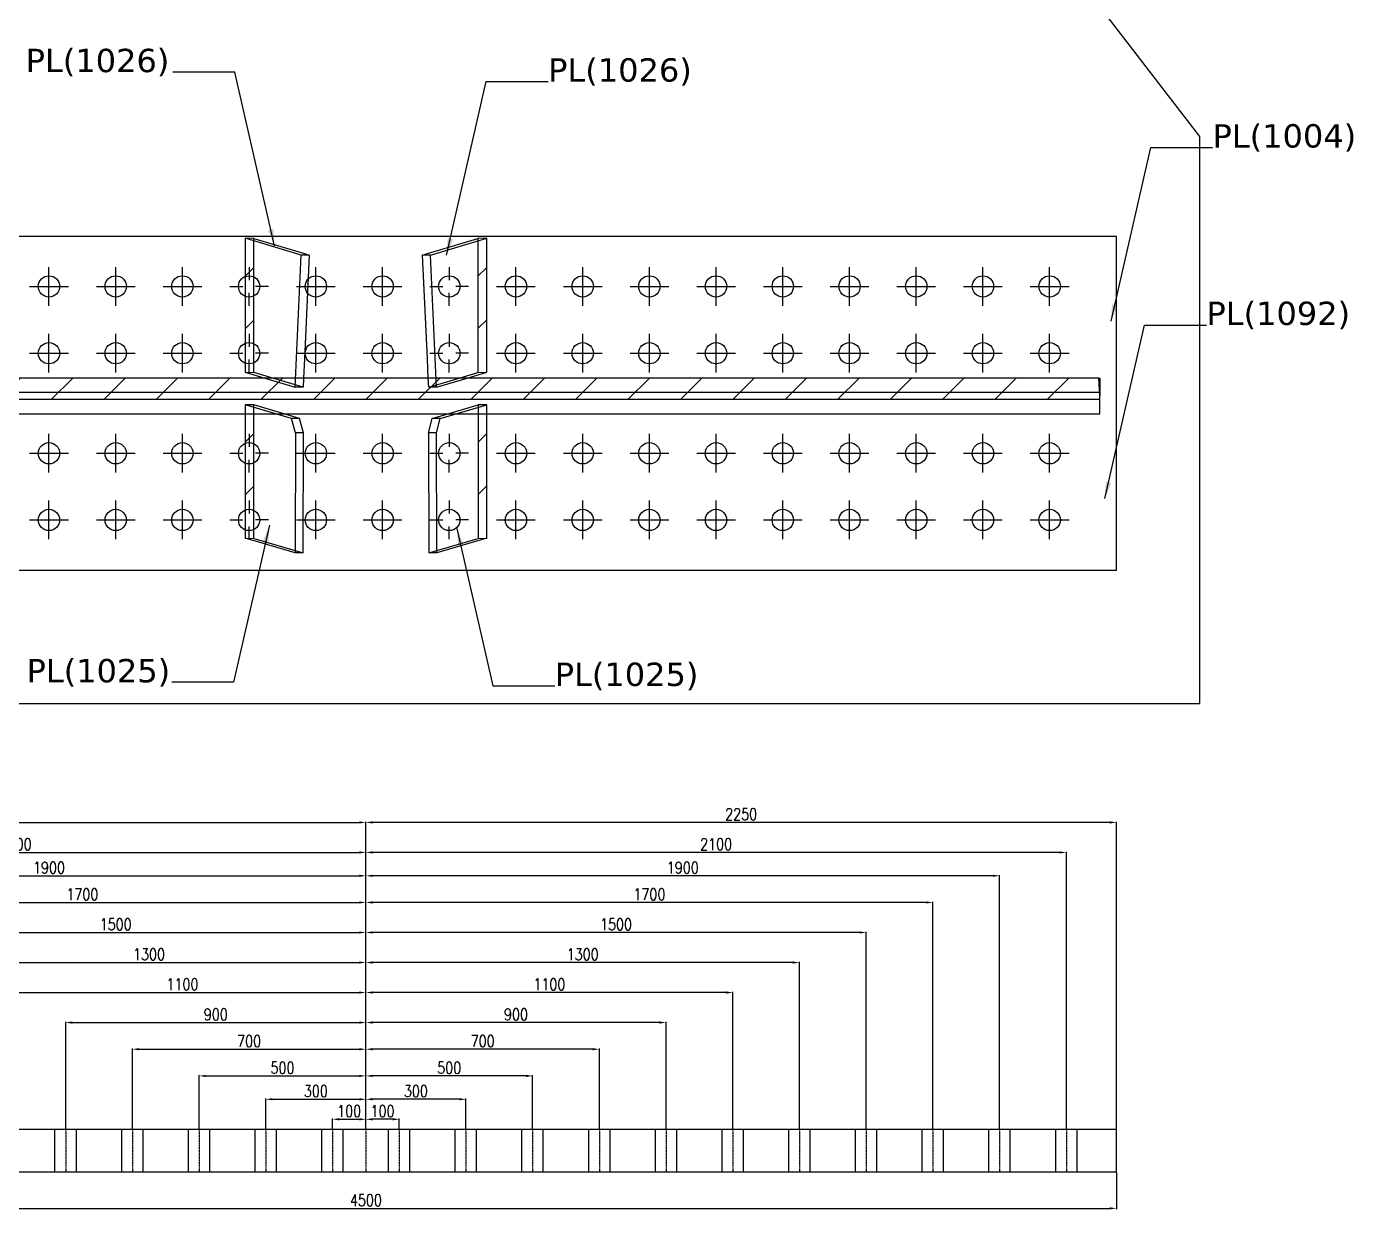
# Model space of a CAD drawing. Header units: millimetres. Extents: x 1541 to 289025, y -12015 to 47026.
# Drawn here: x 63220 to 67198, y 7033 to 10579 of the extents above; entities that cross this region are included whole.
import ezdxf

# ---------------------------------------------------------------- set-up
doc = ezdxf.new("R2010")
doc.units = ezdxf.units.MM
doc.header["$LTSCALE"] = 0.1
doc.linetypes.add('DASHDOT', pattern=[25.4, 12.7, -6.35, 0, -6.35])
doc.layers.get('0').update_dxf_attribs({"color": 255})
for name, color, linetype in [('CONCRETO', 2, 'Continuous'), ('COTAS', 8, 'Continuous'), ('EJE PERNO', 1, 'DASHDOT'), ('PERNOS', 3, 'Continuous'), ('PLATINA', 5, 'Continuous'), ('TEXTO GENERAL', 3, 'Continuous')]:
    doc.layers.add(name, color=color, linetype=linetype)
doc.styles.add('CNI_COTAS', font='romans.shx', dxfattribs={"width": 0.8})
doc.styles.add('TEXTO GENERAL', font='verdana.ttf', dxfattribs={"height": 0.9})
doc.dimstyles.new('1.2', dxfattribs={"dimscale": 0, "dimtxt": 35, "dimasz": 20, "dimexe": 2, "dimexo": 2, "dimgap": 7, "dimtad": 1, "dimdec": 0, "dimzin": 4, "dimdsep": 46, "dimtxsty": 'CNI_COTAS', "dimcen": 0, "dimclrd": 256, "dimclrt": 3, "dimadec": 0, "dimazin": 0, "dimtfac": 1, "dimtdec": 0, "dimtmove": 2, "dimatfit": 0, "dimfxl": 0.05, "dimtolj": 1, "dimtzin": 0, "dimarcsym": 1})
doc.dimstyles.new('1.4', dxfattribs={"dimscale": 0, "dimtxt": 70, "dimasz": 50, "dimexe": 4, "dimexo": 4, "dimgap": 15, "dimtad": 1, "dimdec": 0, "dimzin": 4, "dimdsep": 46, "dimtxsty": 'CNI_COTAS', "dimcen": 0, "dimclrd": 256, "dimclrt": 3, "dimadec": 0, "dimazin": 0, "dimtfac": 1, "dimtdec": 0, "dimtmove": 2, "dimatfit": 0, "dimfxl": 0.05, "dimtolj": 1, "dimtzin": 0, "dimarcsym": 0})

# ---------------------------------------------------------------- blocks, each defined once
blk = doc.blocks.new('*D2748')
at = {"layer": 'COTAS', "color": 0, "lineweight": -2, "transparency": 16777216}
for p, q in [((61987.1, 7143.5), (61987.1, 7034)), ((66487.1, 7143.5), (66487.1, 7034))]:
    blk.add_line(p, q, dxfattribs=at)
at = {"layer": 'COTAS', "lineweight": -2, "transparency": 16777216}
blk.add_line((62007.1, 7036), (66467.1, 7036), dxfattribs=at)
at = {"layer": 'COTAS', "transparency": 16777216}
for points in [[(62007.1, 7039.4), (62007.1, 7032.7), (61987.1, 7036)], [(66467.1, 7039.4), (66467.1, 7032.7), (66487.1, 7036)]]:
    blk.add_solid(points, dxfattribs=at)
at = {"layer": 'Defpoints', "color": 0, "transparency": 16777216}
for p in [(61987.1, 7145.5), (66487.1, 7145.5), (66487.1, 7036)]:
    blk.add_point(p, dxfattribs=at)
at = {"layer": 'COTAS', "color": 3, "transparency": 16777216, "insert": (64237.1, 7060.5), "char_height": 35, "attachment_point": 5, "style": 'CNI_COTAS'}
blk.add_mtext('\\A1;4500', dxfattribs=at)
blk = doc.blocks.new('*D3209')
at = {"layer": 'COTAS', "color": 0, "lineweight": -2, "transparency": 16777216}
for p, q in [((64237.1, 7274.5), (64237.1, 7305)), ((64337.1, 7274.5), (64337.1, 7305))]:
    blk.add_line(p, q, dxfattribs=at)
at = {"layer": 'COTAS', "lineweight": -2, "transparency": 16777216}
blk.add_line((64317.1, 7303), (64257.1, 7303), dxfattribs=at)
at = {"layer": 'COTAS', "transparency": 16777216}
for points in [[(64257.1, 7306.4), (64257.1, 7299.7), (64237.1, 7303)], [(64317.1, 7306.4), (64317.1, 7299.7), (64337.1, 7303)]]:
    blk.add_solid(points, dxfattribs=at)
at = {"layer": 'Defpoints', "color": 0, "transparency": 16777216}
for p in [(64237.1, 7303), (64237.1, 7272.5), (64337.1, 7272.5)]:
    blk.add_point(p, dxfattribs=at)
at = {"layer": 'COTAS', "color": 3, "transparency": 16777216, "insert": (64287.1, 7327.5), "char_height": 35, "attachment_point": 5, "style": 'CNI_COTAS'}
blk.add_mtext('\\A1;100', dxfattribs=at)
blk = doc.blocks.new('*D3210')
at = {"layer": 'COTAS', "color": 0, "lineweight": -2, "transparency": 16777216}
for p, q in [((64237.1, 7274.5), (64237.1, 7365)), ((64537.1, 7274.5), (64537.1, 7365))]:
    blk.add_line(p, q, dxfattribs=at)
at = {"layer": 'COTAS', "lineweight": -2, "transparency": 16777216}
blk.add_line((64517.1, 7363), (64257.1, 7363), dxfattribs=at)
at = {"layer": 'COTAS', "transparency": 16777216}
for points in [[(64257.1, 7366.4), (64257.1, 7359.7), (64237.1, 7363)], [(64517.1, 7366.4), (64517.1, 7359.7), (64537.1, 7363)]]:
    blk.add_solid(points, dxfattribs=at)
at = {"layer": 'Defpoints', "color": 0, "transparency": 16777216}
for p in [(64237.1, 7363), (64237.1, 7272.5), (64537.1, 7272.5)]:
    blk.add_point(p, dxfattribs=at)
at = {"layer": 'COTAS', "color": 3, "transparency": 16777216, "insert": (64387.1, 7387.5), "char_height": 35, "attachment_point": 5, "style": 'CNI_COTAS'}
blk.add_mtext('\\A1;300', dxfattribs=at)
blk = doc.blocks.new('*D3211')
at = {"layer": 'COTAS', "color": 0, "lineweight": -2, "transparency": 16777216}
for p, q in [((64237.1, 7274.5), (64237.1, 7435)), ((64737.1, 7274.5), (64737.1, 7435))]:
    blk.add_line(p, q, dxfattribs=at)
at = {"layer": 'COTAS', "lineweight": -2, "transparency": 16777216}
blk.add_line((64717.1, 7433), (64257.1, 7433), dxfattribs=at)
at = {"layer": 'COTAS', "transparency": 16777216}
for points in [[(64257.1, 7436.4), (64257.1, 7429.7), (64237.1, 7433)], [(64717.1, 7436.4), (64717.1, 7429.7), (64737.1, 7433)]]:
    blk.add_solid(points, dxfattribs=at)
at = {"layer": 'Defpoints', "color": 0, "transparency": 16777216}
for p in [(64237.1, 7433), (64237.1, 7272.5), (64737.1, 7272.5)]:
    blk.add_point(p, dxfattribs=at)
at = {"layer": 'COTAS', "color": 3, "transparency": 16777216, "insert": (64487.1, 7457.5), "char_height": 35, "attachment_point": 5, "style": 'CNI_COTAS'}
blk.add_mtext('\\A1;500', dxfattribs=at)
blk = doc.blocks.new('*D3212')
at = {"layer": 'COTAS', "color": 0, "lineweight": -2, "transparency": 16777216}
for p, q in [((64237.1, 7274.5), (64237.1, 7515)), ((64937.1, 7274.5), (64937.1, 7515))]:
    blk.add_line(p, q, dxfattribs=at)
at = {"layer": 'COTAS', "lineweight": -2, "transparency": 16777216}
blk.add_line((64917.1, 7513), (64257.1, 7513), dxfattribs=at)
at = {"layer": 'COTAS', "transparency": 16777216}
for points in [[(64257.1, 7516.4), (64257.1, 7509.7), (64237.1, 7513)], [(64917.1, 7516.4), (64917.1, 7509.7), (64937.1, 7513)]]:
    blk.add_solid(points, dxfattribs=at)
at = {"layer": 'Defpoints', "color": 0, "transparency": 16777216}
for p in [(64237.1, 7513), (64237.1, 7272.5), (64937.1, 7272.5)]:
    blk.add_point(p, dxfattribs=at)
at = {"layer": 'COTAS', "color": 3, "transparency": 16777216, "insert": (64587.1, 7537.5), "char_height": 35, "attachment_point": 5, "style": 'CNI_COTAS'}
blk.add_mtext('\\A1;700', dxfattribs=at)
blk = doc.blocks.new('*D3213')
at = {"layer": 'COTAS', "color": 0, "lineweight": -2, "transparency": 16777216}
for p, q in [((64237.1, 7274.5), (64237.1, 7595)), ((65137.1, 7274.5), (65137.1, 7595))]:
    blk.add_line(p, q, dxfattribs=at)
at = {"layer": 'COTAS', "lineweight": -2, "transparency": 16777216}
blk.add_line((65117.1, 7593), (64257.1, 7593), dxfattribs=at)
at = {"layer": 'COTAS', "transparency": 16777216}
for points in [[(64257.1, 7596.4), (64257.1, 7589.7), (64237.1, 7593)], [(65117.1, 7596.4), (65117.1, 7589.7), (65137.1, 7593)]]:
    blk.add_solid(points, dxfattribs=at)
at = {"layer": 'Defpoints', "color": 0, "transparency": 16777216}
for p in [(64237.1, 7593), (64237.1, 7272.5), (65137.1, 7272.5)]:
    blk.add_point(p, dxfattribs=at)
at = {"layer": 'COTAS', "color": 3, "transparency": 16777216, "insert": (64687.1, 7617.5), "char_height": 35, "attachment_point": 5, "style": 'CNI_COTAS'}
blk.add_mtext('\\A1;900', dxfattribs=at)
blk = doc.blocks.new('*D3214')
at = {"layer": 'COTAS', "color": 0, "lineweight": -2, "transparency": 16777216}
for p, q in [((64237.1, 7274.5), (64237.1, 7685)), ((65337.1, 7274.5), (65337.1, 7685))]:
    blk.add_line(p, q, dxfattribs=at)
at = {"layer": 'COTAS', "lineweight": -2, "transparency": 16777216}
blk.add_line((65317.1, 7683), (64257.1, 7683), dxfattribs=at)
at = {"layer": 'COTAS', "transparency": 16777216}
for points in [[(64257.1, 7686.4), (64257.1, 7679.7), (64237.1, 7683)], [(65317.1, 7686.4), (65317.1, 7679.7), (65337.1, 7683)]]:
    blk.add_solid(points, dxfattribs=at)
at = {"layer": 'Defpoints', "color": 0, "transparency": 16777216}
for p in [(64237.1, 7683), (64237.1, 7272.5), (65337.1, 7272.5)]:
    blk.add_point(p, dxfattribs=at)
at = {"layer": 'COTAS', "color": 3, "transparency": 16777216, "insert": (64787.1, 7707.5), "char_height": 35, "attachment_point": 5, "style": 'CNI_COTAS'}
blk.add_mtext('\\A1;1100', dxfattribs=at)
blk = doc.blocks.new('*D3215')
at = {"layer": 'COTAS', "color": 0, "lineweight": -2, "transparency": 16777216}
for p, q in [((64237.1, 7274.5), (64237.1, 7775)), ((65537.1, 7274.5), (65537.1, 7775))]:
    blk.add_line(p, q, dxfattribs=at)
at = {"layer": 'COTAS', "lineweight": -2, "transparency": 16777216}
blk.add_line((65517.1, 7773), (64257.1, 7773), dxfattribs=at)
at = {"layer": 'COTAS', "transparency": 16777216}
for points in [[(64257.1, 7776.4), (64257.1, 7769.7), (64237.1, 7773)], [(65517.1, 7776.4), (65517.1, 7769.7), (65537.1, 7773)]]:
    blk.add_solid(points, dxfattribs=at)
at = {"layer": 'Defpoints', "color": 0, "transparency": 16777216}
for p in [(64237.1, 7773), (64237.1, 7272.5), (65537.1, 7272.5)]:
    blk.add_point(p, dxfattribs=at)
at = {"layer": 'COTAS', "color": 3, "transparency": 16777216, "insert": (64887.1, 7797.5), "char_height": 35, "attachment_point": 5, "style": 'CNI_COTAS'}
blk.add_mtext('\\A1;1300', dxfattribs=at)
blk = doc.blocks.new('*D3216')
at = {"layer": 'COTAS', "color": 0, "lineweight": -2, "transparency": 16777216}
for p, q in [((64237.1, 7274.5), (64237.1, 7865)), ((65737.1, 7274.5), (65737.1, 7865))]:
    blk.add_line(p, q, dxfattribs=at)
at = {"layer": 'COTAS', "lineweight": -2, "transparency": 16777216}
blk.add_line((65717.1, 7863), (64257.1, 7863), dxfattribs=at)
at = {"layer": 'COTAS', "transparency": 16777216}
for points in [[(64257.1, 7866.4), (64257.1, 7859.7), (64237.1, 7863)], [(65717.1, 7866.4), (65717.1, 7859.7), (65737.1, 7863)]]:
    blk.add_solid(points, dxfattribs=at)
at = {"layer": 'Defpoints', "color": 0, "transparency": 16777216}
for p in [(64237.1, 7863), (64237.1, 7272.5), (65737.1, 7272.5)]:
    blk.add_point(p, dxfattribs=at)
at = {"layer": 'COTAS', "color": 3, "transparency": 16777216, "insert": (64987.1, 7887.5), "char_height": 35, "attachment_point": 5, "style": 'CNI_COTAS'}
blk.add_mtext('\\A1;1500', dxfattribs=at)
blk = doc.blocks.new('*D3217')
at = {"layer": 'COTAS', "color": 0, "lineweight": -2, "transparency": 16777216}
for p, q in [((64237.1, 7274.5), (64237.1, 7955)), ((65937.1, 7274.5), (65937.1, 7955))]:
    blk.add_line(p, q, dxfattribs=at)
at = {"layer": 'COTAS', "lineweight": -2, "transparency": 16777216}
blk.add_line((65917.1, 7953), (64257.1, 7953), dxfattribs=at)
at = {"layer": 'COTAS', "transparency": 16777216}
for points in [[(64257.1, 7956.4), (64257.1, 7949.7), (64237.1, 7953)], [(65917.1, 7956.4), (65917.1, 7949.7), (65937.1, 7953)]]:
    blk.add_solid(points, dxfattribs=at)
at = {"layer": 'Defpoints', "color": 0, "transparency": 16777216}
for p in [(64237.1, 7953), (64237.1, 7272.5), (65937.1, 7272.5)]:
    blk.add_point(p, dxfattribs=at)
at = {"layer": 'COTAS', "color": 3, "transparency": 16777216, "insert": (65087.1, 7977.5), "char_height": 35, "attachment_point": 5, "style": 'CNI_COTAS'}
blk.add_mtext('\\A1;1700', dxfattribs=at)
blk = doc.blocks.new('*D3218')
at = {"layer": 'COTAS', "color": 0, "lineweight": -2, "transparency": 16777216}
for p, q in [((64237.1, 7274.5), (64237.1, 8035)), ((66137.1, 7274.5), (66137.1, 8035))]:
    blk.add_line(p, q, dxfattribs=at)
at = {"layer": 'COTAS', "lineweight": -2, "transparency": 16777216}
blk.add_line((66117.1, 8033), (64257.1, 8033), dxfattribs=at)
at = {"layer": 'COTAS', "transparency": 16777216}
for points in [[(64257.1, 8036.4), (64257.1, 8029.7), (64237.1, 8033)], [(66117.1, 8036.4), (66117.1, 8029.7), (66137.1, 8033)]]:
    blk.add_solid(points, dxfattribs=at)
at = {"layer": 'Defpoints', "color": 0, "transparency": 16777216}
for p in [(64237.1, 8033), (64237.1, 7272.5), (66137.1, 7272.5)]:
    blk.add_point(p, dxfattribs=at)
at = {"layer": 'COTAS', "color": 3, "transparency": 16777216, "insert": (65187.1, 8057.5), "char_height": 35, "attachment_point": 5, "style": 'CNI_COTAS'}
blk.add_mtext('\\A1;1900', dxfattribs=at)
blk = doc.blocks.new('*D3219')
at = {"layer": 'COTAS', "color": 0, "lineweight": -2, "transparency": 16777216}
for p, q in [((64237.1, 7274.5), (64237.1, 8105)), ((66337.1, 7274.5), (66337.1, 8105))]:
    blk.add_line(p, q, dxfattribs=at)
at = {"layer": 'COTAS', "lineweight": -2, "transparency": 16777216}
blk.add_line((66317.1, 8103), (64257.1, 8103), dxfattribs=at)
at = {"layer": 'COTAS', "transparency": 16777216}
for points in [[(64257.1, 8106.4), (64257.1, 8099.7), (64237.1, 8103)], [(66317.1, 8106.4), (66317.1, 8099.7), (66337.1, 8103)]]:
    blk.add_solid(points, dxfattribs=at)
at = {"layer": 'Defpoints', "color": 0, "transparency": 16777216}
for p in [(64237.1, 8103), (64237.1, 7272.5), (66337.1, 7272.5)]:
    blk.add_point(p, dxfattribs=at)
at = {"layer": 'COTAS', "color": 3, "transparency": 16777216, "insert": (65287.1, 8127.5), "char_height": 35, "attachment_point": 5, "style": 'CNI_COTAS'}
blk.add_mtext('\\A1;2100', dxfattribs=at)
blk = doc.blocks.new('*D3220')
at = {"layer": 'COTAS', "color": 0, "lineweight": -2, "transparency": 16777216}
for p, q in [((64237.1, 7274.5), (64237.1, 8195)), ((66487.1, 7274.5), (66487.1, 8195))]:
    blk.add_line(p, q, dxfattribs=at)
at = {"layer": 'COTAS', "lineweight": -2, "transparency": 16777216}
blk.add_line((66467.1, 8193), (64257.1, 8193), dxfattribs=at)
at = {"layer": 'COTAS', "transparency": 16777216}
for points in [[(64257.1, 8196.4), (64257.1, 8189.7), (64237.1, 8193)], [(66467.1, 8196.4), (66467.1, 8189.7), (66487.1, 8193)]]:
    blk.add_solid(points, dxfattribs=at)
at = {"layer": 'Defpoints', "color": 0, "transparency": 16777216}
for p in [(64237.1, 8193), (64237.1, 7272.5), (66487.1, 7272.5)]:
    blk.add_point(p, dxfattribs=at)
at = {"layer": 'COTAS', "color": 3, "transparency": 16777216, "insert": (65362.1, 8217.5), "char_height": 35, "attachment_point": 5, "style": 'CNI_COTAS'}
blk.add_mtext('\\A1;2250', dxfattribs=at)
blk = doc.blocks.new('*D2749')
at = {"layer": 'COTAS', "color": 0, "lineweight": -2, "transparency": 16777216}
for p, q in [((64137.1, 7274.5), (64137.1, 7305)), ((64237.1, 7274.5), (64237.1, 7305))]:
    blk.add_line(p, q, dxfattribs=at)
at = {"layer": 'COTAS', "lineweight": -2, "transparency": 16777216}
blk.add_line((64157.1, 7303), (64217.1, 7303), dxfattribs=at)
at = {"layer": 'COTAS', "transparency": 16777216}
for points in [[(64157.1, 7306.4), (64157.1, 7299.7), (64137.1, 7303)], [(64217.1, 7306.4), (64217.1, 7299.7), (64237.1, 7303)]]:
    blk.add_solid(points, dxfattribs=at)
at = {"layer": 'Defpoints', "color": 0, "transparency": 16777216}
for p in [(64237.1, 7303), (64137.1, 7272.5), (64237.1, 7272.5)]:
    blk.add_point(p, dxfattribs=at)
at = {"layer": 'COTAS', "color": 3, "transparency": 16777216, "insert": (64187.1, 7327.5), "char_height": 35, "attachment_point": 5, "style": 'CNI_COTAS'}
blk.add_mtext('\\A1;100', dxfattribs=at)
blk = doc.blocks.new('*D2750')
at = {"layer": 'COTAS', "color": 0, "lineweight": -2, "transparency": 16777216}
for p, q in [((63937.1, 7274.5), (63937.1, 7365)), ((64237.1, 7274.5), (64237.1, 7365))]:
    blk.add_line(p, q, dxfattribs=at)
at = {"layer": 'COTAS', "lineweight": -2, "transparency": 16777216}
blk.add_line((63957.1, 7363), (64217.1, 7363), dxfattribs=at)
at = {"layer": 'COTAS', "transparency": 16777216}
for points in [[(63957.1, 7366.4), (63957.1, 7359.7), (63937.1, 7363)], [(64217.1, 7366.4), (64217.1, 7359.7), (64237.1, 7363)]]:
    blk.add_solid(points, dxfattribs=at)
at = {"layer": 'Defpoints', "color": 0, "transparency": 16777216}
for p in [(64237.1, 7363), (63937.1, 7272.5), (64237.1, 7272.5)]:
    blk.add_point(p, dxfattribs=at)
at = {"layer": 'COTAS', "color": 3, "transparency": 16777216, "insert": (64087.1, 7387.5), "char_height": 35, "attachment_point": 5, "style": 'CNI_COTAS'}
blk.add_mtext('\\A1;300', dxfattribs=at)
blk = doc.blocks.new('*D2751')
at = {"layer": 'COTAS', "color": 0, "lineweight": -2, "transparency": 16777216}
for p, q in [((63737.1, 7274.5), (63737.1, 7435)), ((64237.1, 7274.5), (64237.1, 7435))]:
    blk.add_line(p, q, dxfattribs=at)
at = {"layer": 'COTAS', "lineweight": -2, "transparency": 16777216}
blk.add_line((63757.1, 7433), (64217.1, 7433), dxfattribs=at)
at = {"layer": 'COTAS', "transparency": 16777216}
for points in [[(63757.1, 7436.4), (63757.1, 7429.7), (63737.1, 7433)], [(64217.1, 7436.4), (64217.1, 7429.7), (64237.1, 7433)]]:
    blk.add_solid(points, dxfattribs=at)
at = {"layer": 'Defpoints', "color": 0, "transparency": 16777216}
for p in [(64237.1, 7433), (63737.1, 7272.5), (64237.1, 7272.5)]:
    blk.add_point(p, dxfattribs=at)
at = {"layer": 'COTAS', "color": 3, "transparency": 16777216, "insert": (63987.1, 7457.5), "char_height": 35, "attachment_point": 5, "style": 'CNI_COTAS'}
blk.add_mtext('\\A1;500', dxfattribs=at)
blk = doc.blocks.new('*D2718')
at = {"layer": 'COTAS', "color": 0, "lineweight": -2, "transparency": 16777216}
for p, q in [((63537.1, 7274.5), (63537.1, 7515)), ((64237.1, 7274.5), (64237.1, 7515))]:
    blk.add_line(p, q, dxfattribs=at)
at = {"layer": 'COTAS', "lineweight": -2, "transparency": 16777216}
blk.add_line((63557.1, 7513), (64217.1, 7513), dxfattribs=at)
at = {"layer": 'COTAS', "transparency": 16777216}
for points in [[(63557.1, 7516.4), (63557.1, 7509.7), (63537.1, 7513)], [(64217.1, 7516.4), (64217.1, 7509.7), (64237.1, 7513)]]:
    blk.add_solid(points, dxfattribs=at)
at = {"layer": 'Defpoints', "color": 0, "transparency": 16777216}
for p in [(64237.1, 7513), (63537.1, 7272.5), (64237.1, 7272.5)]:
    blk.add_point(p, dxfattribs=at)
at = {"layer": 'COTAS', "color": 3, "transparency": 16777216, "insert": (63887.1, 7537.5), "char_height": 35, "attachment_point": 5, "style": 'CNI_COTAS'}
blk.add_mtext('\\A1;700', dxfattribs=at)
blk = doc.blocks.new('*D2719')
at = {"layer": 'COTAS', "color": 0, "lineweight": -2, "transparency": 16777216}
for p, q in [((63337.1, 7274.5), (63337.1, 7595)), ((64237.1, 7274.5), (64237.1, 7595))]:
    blk.add_line(p, q, dxfattribs=at)
at = {"layer": 'COTAS', "lineweight": -2, "transparency": 16777216}
blk.add_line((63357.1, 7593), (64217.1, 7593), dxfattribs=at)
at = {"layer": 'COTAS', "transparency": 16777216}
for points in [[(63357.1, 7596.4), (63357.1, 7589.7), (63337.1, 7593)], [(64217.1, 7596.4), (64217.1, 7589.7), (64237.1, 7593)]]:
    blk.add_solid(points, dxfattribs=at)
at = {"layer": 'Defpoints', "color": 0, "transparency": 16777216}
for p in [(64237.1, 7593), (63337.1, 7272.5), (64237.1, 7272.5)]:
    blk.add_point(p, dxfattribs=at)
at = {"layer": 'COTAS', "color": 3, "transparency": 16777216, "insert": (63787.1, 7617.5), "char_height": 35, "attachment_point": 5, "style": 'CNI_COTAS'}
blk.add_mtext('\\A1;900', dxfattribs=at)
blk = doc.blocks.new('*D2720')
at = {"layer": 'COTAS', "color": 0, "lineweight": -2, "transparency": 16777216}
for p, q in [((63137.1, 7274.5), (63137.1, 7685)), ((64237.1, 7274.5), (64237.1, 7685))]:
    blk.add_line(p, q, dxfattribs=at)
at = {"layer": 'COTAS', "lineweight": -2, "transparency": 16777216}
blk.add_line((63157.1, 7683), (64217.1, 7683), dxfattribs=at)
at = {"layer": 'COTAS', "transparency": 16777216}
for points in [[(63157.1, 7686.4), (63157.1, 7679.7), (63137.1, 7683)], [(64217.1, 7686.4), (64217.1, 7679.7), (64237.1, 7683)]]:
    blk.add_solid(points, dxfattribs=at)
at = {"layer": 'Defpoints', "color": 0, "transparency": 16777216}
for p in [(64237.1, 7683), (63137.1, 7272.5), (64237.1, 7272.5)]:
    blk.add_point(p, dxfattribs=at)
at = {"layer": 'COTAS', "color": 3, "transparency": 16777216, "insert": (63687.1, 7707.5), "char_height": 35, "attachment_point": 5, "style": 'CNI_COTAS'}
blk.add_mtext('\\A1;1100', dxfattribs=at)
blk = doc.blocks.new('*D2721')
at = {"layer": 'COTAS', "color": 0, "lineweight": -2, "transparency": 16777216}
for p, q in [((62937.1, 7274.5), (62937.1, 7775)), ((64237.1, 7274.5), (64237.1, 7775))]:
    blk.add_line(p, q, dxfattribs=at)
at = {"layer": 'COTAS', "lineweight": -2, "transparency": 16777216}
blk.add_line((62957.1, 7773), (64217.1, 7773), dxfattribs=at)
at = {"layer": 'COTAS', "transparency": 16777216}
for points in [[(62957.1, 7776.4), (62957.1, 7769.7), (62937.1, 7773)], [(64217.1, 7776.4), (64217.1, 7769.7), (64237.1, 7773)]]:
    blk.add_solid(points, dxfattribs=at)
at = {"layer": 'Defpoints', "color": 0, "transparency": 16777216}
for p in [(64237.1, 7773), (62937.1, 7272.5), (64237.1, 7272.5)]:
    blk.add_point(p, dxfattribs=at)
at = {"layer": 'COTAS', "color": 3, "transparency": 16777216, "insert": (63587.1, 7797.5), "char_height": 35, "attachment_point": 5, "style": 'CNI_COTAS'}
blk.add_mtext('\\A1;1300', dxfattribs=at)
blk = doc.blocks.new('*D2722')
at = {"layer": 'COTAS', "color": 0, "lineweight": -2, "transparency": 16777216}
for p, q in [((62737.1, 7274.5), (62737.1, 7865)), ((64237.1, 7274.5), (64237.1, 7865))]:
    blk.add_line(p, q, dxfattribs=at)
at = {"layer": 'COTAS', "lineweight": -2, "transparency": 16777216}
blk.add_line((62757.1, 7863), (64217.1, 7863), dxfattribs=at)
at = {"layer": 'COTAS', "transparency": 16777216}
for points in [[(62757.1, 7866.4), (62757.1, 7859.7), (62737.1, 7863)], [(64217.1, 7866.4), (64217.1, 7859.7), (64237.1, 7863)]]:
    blk.add_solid(points, dxfattribs=at)
at = {"layer": 'Defpoints', "color": 0, "transparency": 16777216}
for p in [(64237.1, 7863), (62737.1, 7272.5), (64237.1, 7272.5)]:
    blk.add_point(p, dxfattribs=at)
at = {"layer": 'COTAS', "color": 3, "transparency": 16777216, "insert": (63487.1, 7887.5), "char_height": 35, "attachment_point": 5, "style": 'CNI_COTAS'}
blk.add_mtext('\\A1;1500', dxfattribs=at)
blk = doc.blocks.new('*D2723')
at = {"layer": 'COTAS', "color": 0, "lineweight": -2, "transparency": 16777216}
for p, q in [((62537.1, 7274.5), (62537.1, 7955)), ((64237.1, 7274.5), (64237.1, 7955))]:
    blk.add_line(p, q, dxfattribs=at)
at = {"layer": 'COTAS', "lineweight": -2, "transparency": 16777216}
blk.add_line((62557.1, 7953), (64217.1, 7953), dxfattribs=at)
at = {"layer": 'COTAS', "transparency": 16777216}
for points in [[(62557.1, 7956.4), (62557.1, 7949.7), (62537.1, 7953)], [(64217.1, 7956.4), (64217.1, 7949.7), (64237.1, 7953)]]:
    blk.add_solid(points, dxfattribs=at)
at = {"layer": 'Defpoints', "color": 0, "transparency": 16777216}
for p in [(64237.1, 7953), (62537.1, 7272.5), (64237.1, 7272.5)]:
    blk.add_point(p, dxfattribs=at)
at = {"layer": 'COTAS', "color": 3, "transparency": 16777216, "insert": (63387.1, 7977.5), "char_height": 35, "attachment_point": 5, "style": 'CNI_COTAS'}
blk.add_mtext('\\A1;1700', dxfattribs=at)
blk = doc.blocks.new('*D2724')
at = {"layer": 'COTAS', "color": 0, "lineweight": -2, "transparency": 16777216}
for p, q in [((62337.1, 7274.5), (62337.1, 8035)), ((64237.1, 7274.5), (64237.1, 8035))]:
    blk.add_line(p, q, dxfattribs=at)
at = {"layer": 'COTAS', "lineweight": -2, "transparency": 16777216}
blk.add_line((62357.1, 8033), (64217.1, 8033), dxfattribs=at)
at = {"layer": 'COTAS', "transparency": 16777216}
for points in [[(62357.1, 8036.4), (62357.1, 8029.7), (62337.1, 8033)], [(64217.1, 8036.4), (64217.1, 8029.7), (64237.1, 8033)]]:
    blk.add_solid(points, dxfattribs=at)
at = {"layer": 'Defpoints', "color": 0, "transparency": 16777216}
for p in [(64237.1, 8033), (62337.1, 7272.5), (64237.1, 7272.5)]:
    blk.add_point(p, dxfattribs=at)
at = {"layer": 'COTAS', "color": 3, "transparency": 16777216, "insert": (63287.1, 8057.5), "char_height": 35, "attachment_point": 5, "style": 'CNI_COTAS'}
blk.add_mtext('\\A1;1900', dxfattribs=at)
blk = doc.blocks.new('*D2725')
at = {"layer": 'COTAS', "color": 0, "lineweight": -2, "transparency": 16777216}
for p, q in [((62137.1, 7274.5), (62137.1, 8105)), ((64237.1, 7274.5), (64237.1, 8105))]:
    blk.add_line(p, q, dxfattribs=at)
at = {"layer": 'COTAS', "lineweight": -2, "transparency": 16777216}
blk.add_line((62157.1, 8103), (64217.1, 8103), dxfattribs=at)
at = {"layer": 'COTAS', "transparency": 16777216}
for points in [[(62157.1, 8106.4), (62157.1, 8099.7), (62137.1, 8103)], [(64217.1, 8106.4), (64217.1, 8099.7), (64237.1, 8103)]]:
    blk.add_solid(points, dxfattribs=at)
at = {"layer": 'Defpoints', "color": 0, "transparency": 16777216}
for p in [(64237.1, 8103), (62137.1, 7272.5), (64237.1, 7272.5)]:
    blk.add_point(p, dxfattribs=at)
at = {"layer": 'COTAS', "color": 3, "transparency": 16777216, "insert": (63187.1, 8127.5), "char_height": 35, "attachment_point": 5, "style": 'CNI_COTAS'}
blk.add_mtext('\\A1;2100', dxfattribs=at)
blk = doc.blocks.new('*D2726')
at = {"layer": 'COTAS', "color": 0, "lineweight": -2, "transparency": 16777216}
for p, q in [((61987.1, 7274.5), (61987.1, 8195)), ((64237.1, 7274.5), (64237.1, 8195))]:
    blk.add_line(p, q, dxfattribs=at)
at = {"layer": 'COTAS', "lineweight": -2, "transparency": 16777216}
blk.add_line((62007.1, 8193), (64217.1, 8193), dxfattribs=at)
at = {"layer": 'COTAS', "transparency": 16777216}
for points in [[(62007.1, 8196.4), (62007.1, 8189.7), (61987.1, 8193)], [(64217.1, 8196.4), (64217.1, 8189.7), (64237.1, 8193)]]:
    blk.add_solid(points, dxfattribs=at)
at = {"layer": 'Defpoints', "color": 0, "transparency": 16777216}
for p in [(64237.1, 8193), (61987.1, 7272.5), (64237.1, 7272.5)]:
    blk.add_point(p, dxfattribs=at)
at = {"layer": 'COTAS', "color": 3, "transparency": 16777216, "insert": (63112.1, 8217.5), "char_height": 35, "attachment_point": 5, "style": 'CNI_COTAS'}
blk.add_mtext('\\A1;2250', dxfattribs=at)
blk = doc.blocks.new('A$Cabe98760')
at = {"linetype": 'Continuous'}
h = blk.add_hatch(dxfattribs=at)
h.set_pattern_fill('', scale=35, angle=180, style=0, pattern_type=0)
h.set_pattern_definition([(225, (63901.43, 9542.06), (78.577, -78.577), [])])
h.paths.add_polyline_path([(63875.3, 9542.7), (63901.4, 9542.1), (63901.4, 9943.6), (63875.3, 9944.2)])
h = blk.add_hatch(dxfattribs=at)
h.set_pattern_fill('', scale=35, angle=180, style=0, pattern_type=0)
h.set_pattern_definition([(225, (64599.35, 9542.72), (78.577, -78.577), [])])
h.paths.add_polyline_path([(64573.2, 9542.1), (64599.4, 9542.7), (64599.4, 9944.2), (64573.2, 9943.6)])
h = blk.add_hatch(dxfattribs=at)
h.set_pattern_fill('', scale=35, angle=180, style=0, pattern_type=0)
h.set_pattern_definition([(225, (66437.13, 9460.98), (78.5772, -78.5772), [])])
h.paths.add_polyline_path([(62037.1, 9461), (66437.1, 9461), (66437.1, 9471.4), (66434.8, 9525.2), (62039.5, 9525.2), (62037.1, 9471.4)])
h = blk.add_hatch(dxfattribs=at)
h.set_pattern_fill('', scale=35, angle=180, style=0, pattern_type=0)
h.set_pattern_definition([(225, (63901.29, 9044.19), (78.577, -78.577), [])])
h.paths.add_polyline_path([(63875.2, 9044.8), (63901.3, 9044.2), (63901.4, 9444.6), (63875.3, 9445.3)])
h = blk.add_hatch(dxfattribs=at)
h.set_pattern_fill('', scale=35, angle=180, style=0, pattern_type=0)
h.set_pattern_definition([(225, (64599.5, 9044.84), (78.577, -78.577), [])])
h.paths.add_polyline_path([(64573.4, 9044.2), (64599.5, 9044.8), (64599.4, 9445.3), (64573.3, 9444.6)])
at = {"color": 3, "linetype": 'Continuous'}
for p, q in [((63287.1, 9741.7), (63287.1, 9857.7)), ((63487.1, 9741.7), (63487.1, 9857.7)), ((63687.1, 9741.7), (63687.1, 9857.7)), ((63887.1, 9857.7), (63887.1, 9819.1)), ((64087.1, 9741.7), (64087.1, 9857.7)), ((64287.1, 9741.7), (64287.1, 9857.7)), ((64487.1, 9857.7), (64487.1, 9819.1)), ((64687.1, 9741.7), (64687.1, 9857.7)), ((64887.1, 9741.7), (64887.1, 9857.7)), ((65087.1, 9741.7), (65087.1, 9857.7)), ((65287.1, 9741.7), (65287.1, 9857.7)), ((65487.1, 9741.7), (65487.1, 9857.7)), ((65687.1, 9741.7), (65687.1, 9857.7)), ((65887.1, 9741.7), (65887.1, 9857.7)), ((66087.1, 9741.7), (66087.1, 9857.7)), ((66287.1, 9741.7), (66287.1, 9857.7)), ((63229.1, 9799.7), (63345.1, 9799.7)), ((63429.1, 9799.7), (63545.1, 9799.7)), ((63629.1, 9799.7), (63745.1, 9799.7)), ((63829.1, 9799.7), (63867.8, 9799.7)), ((63945.1, 9799.7), (63906.5, 9799.7)), ((64029.1, 9799.7), (64145.1, 9799.7)), ((64229.1, 9799.7), (64345.1, 9799.7)), ((64429.1, 9799.7), (64467.8, 9799.7)), ((64545.1, 9799.7), (64506.5, 9799.7)), ((64629.1, 9799.7), (64745.1, 9799.7)), ((64829.1, 9799.7), (64945.1, 9799.7)), ((65029.1, 9799.7), (65145.1, 9799.7)), ((65229.1, 9799.7), (65345.1, 9799.7)), ((65429.1, 9799.7), (65545.1, 9799.7)), ((65629.1, 9799.7), (65745.1, 9799.7)), ((65829.1, 9799.7), (65945.1, 9799.7)), ((66029.1, 9799.7), (66145.1, 9799.7)), ((66229.1, 9799.7), (66345.1, 9799.7)), ((63887.1, 9741.7), (63887.1, 9780.3)), ((64487.1, 9741.7), (64487.1, 9780.3)), ((63287.1, 9541.7), (63287.1, 9657.7)), ((63487.1, 9541.7), (63487.1, 9657.7)), ((63687.1, 9541.7), (63687.1, 9657.7)), ((63887.1, 9657.7), (63887.1, 9619.1)), ((64087.1, 9541.7), (64087.1, 9657.7)), ((64287.1, 9541.7), (64287.1, 9657.7)), ((64487.1, 9657.7), (64487.1, 9619.1)), ((64687.1, 9541.7), (64687.1, 9657.7)), ((64887.1, 9541.7), (64887.1, 9657.7)), ((65087.1, 9541.7), (65087.1, 9657.7)), ((65287.1, 9541.7), (65287.1, 9657.7)), ((65487.1, 9541.7), (65487.1, 9657.7)), ((65687.1, 9541.7), (65687.1, 9657.7)), ((65887.1, 9541.7), (65887.1, 9657.7)), ((66087.1, 9541.7), (66087.1, 9657.7)), ((66287.1, 9541.7), (66287.1, 9657.7)), ((63229.1, 9599.7), (63345.1, 9599.7)), ((63429.1, 9599.7), (63545.1, 9599.7)), ((63629.1, 9599.7), (63745.1, 9599.7)), ((63829.1, 9599.7), (63867.8, 9599.7)), ((63945.1, 9599.7), (63906.5, 9599.7)), ((64029.1, 9599.7), (64145.1, 9599.7)), ((64229.1, 9599.7), (64345.1, 9599.7)), ((64429.1, 9599.7), (64467.8, 9599.7)), ((64545.1, 9599.7), (64506.5, 9599.7)), ((64629.1, 9599.7), (64745.1, 9599.7)), ((64829.1, 9599.7), (64945.1, 9599.7)), ((65029.1, 9599.7), (65145.1, 9599.7)), ((65229.1, 9599.7), (65345.1, 9599.7)), ((65429.1, 9599.7), (65545.1, 9599.7)), ((65629.1, 9599.7), (65745.1, 9599.7)), ((65829.1, 9599.7), (65945.1, 9599.7)), ((66029.1, 9599.7), (66145.1, 9599.7)), ((66229.1, 9599.7), (66345.1, 9599.7)), ((63887.1, 9541.7), (63887.1, 9580.3)), ((64487.1, 9541.7), (64487.1, 9580.3)), ((63287.1, 9241.7), (63287.1, 9357.7)), ((63487.1, 9241.7), (63487.1, 9357.7)), ((63687.1, 9241.7), (63687.1, 9357.7)), ((63887.1, 9357.7), (63887.1, 9319.1)), ((64087.1, 9241.7), (64087.1, 9357.7)), ((64287.1, 9241.7), (64287.1, 9357.7)), ((64487.1, 9357.7), (64487.1, 9319.1)), ((64687.1, 9241.7), (64687.1, 9357.7)), ((64887.1, 9241.7), (64887.1, 9357.7)), ((65087.1, 9241.7), (65087.1, 9357.7)), ((65287.1, 9241.7), (65287.1, 9357.7)), ((65487.1, 9241.7), (65487.1, 9357.7)), ((65687.1, 9241.7), (65687.1, 9357.7)), ((65887.1, 9241.7), (65887.1, 9357.7)), ((66087.1, 9241.7), (66087.1, 9357.7)), ((66287.1, 9241.7), (66287.1, 9357.7)), ((63229.1, 9299.7), (63345.1, 9299.7)), ((63429.1, 9299.7), (63545.1, 9299.7)), ((63629.1, 9299.7), (63745.1, 9299.7)), ((63829.1, 9299.7), (63867.8, 9299.7)), ((63887.1, 9241.7), (63887.1, 9280.3)), ((63945.1, 9299.7), (63906.5, 9299.7)), ((64029.1, 9299.7), (64145.1, 9299.7)), ((64229.1, 9299.7), (64345.1, 9299.7)), ((64429.1, 9299.7), (64467.8, 9299.7)), ((64487.1, 9241.7), (64487.1, 9280.3)), ((64545.1, 9299.7), (64506.5, 9299.7)), ((64629.1, 9299.7), (64745.1, 9299.7)), ((64829.1, 9299.7), (64945.1, 9299.7)), ((65029.1, 9299.7), (65145.1, 9299.7)), ((65229.1, 9299.7), (65345.1, 9299.7)), ((65429.1, 9299.7), (65545.1, 9299.7)), ((65629.1, 9299.7), (65745.1, 9299.7)), ((65829.1, 9299.7), (65945.1, 9299.7)), ((66029.1, 9299.7), (66145.1, 9299.7)), ((66229.1, 9299.7), (66345.1, 9299.7)), ((63287.1, 9041.7), (63287.1, 9157.7)), ((63487.1, 9041.7), (63487.1, 9157.7)), ((63687.1, 9041.7), (63687.1, 9157.7)), ((63887.1, 9157.7), (63887.1, 9119.1)), ((64087.1, 9041.7), (64087.1, 9157.7)), ((64287.1, 9041.7), (64287.1, 9157.7)), ((64487.1, 9157.7), (64487.1, 9119.1)), ((64687.1, 9041.7), (64687.1, 9157.7)), ((64887.1, 9041.7), (64887.1, 9157.7)), ((65087.1, 9041.7), (65087.1, 9157.7)), ((65287.1, 9041.7), (65287.1, 9157.7)), ((65487.1, 9041.7), (65487.1, 9157.7)), ((65687.1, 9041.7), (65687.1, 9157.7)), ((65887.1, 9041.7), (65887.1, 9157.7)), ((66087.1, 9041.7), (66087.1, 9157.7)), ((66287.1, 9041.7), (66287.1, 9157.7)), ((63229.1, 9099.7), (63345.1, 9099.7)), ((63429.1, 9099.7), (63545.1, 9099.7)), ((63629.1, 9099.7), (63745.1, 9099.7)), ((63829.1, 9099.7), (63867.8, 9099.7)), ((63887.1, 9041.7), (63887.1, 9080.3)), ((63945.1, 9099.7), (63906.5, 9099.7)), ((64029.1, 9099.7), (64145.1, 9099.7)), ((64229.1, 9099.7), (64345.1, 9099.7)), ((64429.1, 9099.7), (64467.8, 9099.7)), ((64487.1, 9041.7), (64487.1, 9080.3)), ((64545.1, 9099.7), (64506.5, 9099.7)), ((64629.1, 9099.7), (64745.1, 9099.7)), ((64829.1, 9099.7), (64945.1, 9099.7)), ((65029.1, 9099.7), (65145.1, 9099.7)), ((65229.1, 9099.7), (65345.1, 9099.7)), ((65429.1, 9099.7), (65545.1, 9099.7)), ((65629.1, 9099.7), (65745.1, 9099.7)), ((65829.1, 9099.7), (65945.1, 9099.7)), ((66029.1, 9099.7), (66145.1, 9099.7)), ((66229.1, 9099.7), (66345.1, 9099.7))]:
    blk.add_line(p, q, dxfattribs=at)
at = {"layer": 'CONCRETO', "linetype": 'Continuous'}
blk.add_lwpolyline([(61737.5, 8549.7), (66687.1, 8549.7), (66737.1, 8549.7), (66737.1, 10249.7), (64737.3, 12846.7), (63737.3, 12846.7), (61737.5, 10249.7)], close=True, dxfattribs=at)
at = {"layer": 'EJE PERNO'}
for p, q in [((63337.1, 7272.5), (63337.1, 7145.5)), ((63537.1, 7272.5), (63537.1, 7145.5)), ((63737.1, 7272.5), (63737.1, 7145.5)), ((63937.1, 7272.5), (63937.1, 7145.5)), ((64137.1, 7272.5), (64137.1, 7145.5)), ((64337.1, 7272.5), (64337.1, 7145.5)), ((64537.1, 7272.5), (64537.1, 7145.5)), ((64737.1, 7272.5), (64737.1, 7145.5)), ((64937.1, 7272.5), (64937.1, 7145.5)), ((65137.1, 7272.5), (65137.1, 7145.5)), ((65337.1, 7272.5), (65337.1, 7145.5)), ((65537.1, 7272.5), (65537.1, 7145.5)), ((65737.1, 7272.5), (65737.1, 7145.5)), ((65937.1, 7272.5), (65937.1, 7145.5)), ((66137.1, 7272.5), (66137.1, 7145.5)), ((66337.1, 7272.5), (66337.1, 7145.5))]:
    blk.add_line(p, q, dxfattribs=at)
at = {"layer": 'EJE PERNO', "color": 4}
blk.add_line((64237.1, 7272.5), (64237.1, 7145.5), dxfattribs=at)
at = {"layer": 'PERNOS', "ltscale": 3}
for p, q in [((63305.1, 7145.5), (63305.1, 7272.5)), ((63369.1, 7145.5), (63369.1, 7272.5)), ((63505.1, 7145.5), (63505.1, 7272.5)), ((63569.1, 7145.5), (63569.1, 7272.5)), ((63705.1, 7145.5), (63705.1, 7272.5)), ((63769.1, 7145.5), (63769.1, 7272.5)), ((63905.1, 7145.5), (63905.1, 7272.5)), ((63969.1, 7145.5), (63969.1, 7272.5)), ((64105.1, 7145.5), (64105.1, 7272.5)), ((64169.1, 7145.5), (64169.1, 7272.5)), ((64305.1, 7145.5), (64305.1, 7272.5)), ((64369.1, 7145.5), (64369.1, 7272.5)), ((64505.1, 7145.5), (64505.1, 7272.5)), ((64569.1, 7145.5), (64569.1, 7272.5)), ((64705.1, 7145.5), (64705.1, 7272.5)), ((64769.1, 7145.5), (64769.1, 7272.5)), ((64905.1, 7145.5), (64905.1, 7272.5)), ((64969.1, 7145.5), (64969.1, 7272.5)), ((65105.1, 7145.5), (65105.1, 7272.5)), ((65169.1, 7145.5), (65169.1, 7272.5)), ((65305.1, 7145.5), (65305.1, 7272.5)), ((65369.1, 7145.5), (65369.1, 7272.5)), ((65505.1, 7145.5), (65505.1, 7272.5)), ((65569.1, 7145.5), (65569.1, 7272.5)), ((65705.1, 7145.5), (65705.1, 7272.5)), ((65769.1, 7145.5), (65769.1, 7272.5)), ((65905.1, 7145.5), (65905.1, 7272.5)), ((65969.1, 7145.5), (65969.1, 7272.5)), ((66105.1, 7145.5), (66105.1, 7272.5)), ((66169.1, 7145.5), (66169.1, 7272.5)), ((66305.1, 7145.5), (66305.1, 7272.5)), ((66369.1, 7145.5), (66369.1, 7272.5))]:
    blk.add_line(p, q, dxfattribs=at)
for centre in [(63287.1, 9799.7), (63487.1, 9799.7), (63687.1, 9799.7), (63887.1, 9799.7), (64087.1, 9799.7), (64287.1, 9799.7), (64487.1, 9799.7), (64687.1, 9799.7), (64887.1, 9799.7), (65087.1, 9799.7), (65287.1, 9799.7), (65487.1, 9799.7), (65687.1, 9799.7), (65887.1, 9799.7), (66087.1, 9799.7), (66287.1, 9799.7), (63287.1, 9599.7), (63487.1, 9599.7), (63687.1, 9599.7), (63887.1, 9599.7), (64087.1, 9599.7), (64287.1, 9599.7), (64487.1, 9599.7), (64687.1, 9599.7), (64887.1, 9599.7), (65087.1, 9599.7), (65287.1, 9599.7), (65487.1, 9599.7), (65687.1, 9599.7), (65887.1, 9599.7), (66087.1, 9599.7), (66287.1, 9599.7), (63287.1, 9299.7), (63487.1, 9299.7), (63687.1, 9299.7), (63887.1, 9299.7), (64087.1, 9299.7), (64287.1, 9299.7), (64487.1, 9299.7), (64687.1, 9299.7), (64887.1, 9299.7), (65087.1, 9299.7), (65287.1, 9299.7), (65487.1, 9299.7), (65687.1, 9299.7), (65887.1, 9299.7), (66087.1, 9299.7), (66287.1, 9299.7), (63287.1, 9099.7), (63487.1, 9099.7), (63687.1, 9099.7), (63887.1, 9099.7), (64087.1, 9099.7), (64287.1, 9099.7), (64487.1, 9099.7), (64687.1, 9099.7), (64887.1, 9099.7), (65087.1, 9099.7), (65287.1, 9099.7), (65487.1, 9099.7), (65687.1, 9099.7), (65887.1, 9099.7), (66087.1, 9099.7), (66287.1, 9099.7)]:
    blk.add_circle(centre, 32, dxfattribs=at)
at = {"layer": 'PLATINA', "linetype": 'Continuous'}
for p, q in [((63901.4, 9943.6), (63875.3, 9944.2)), ((64421.5, 9898.2), (64573.2, 9943.6)), ((64431.1, 9893.9), (64599.4, 9944.2)), ((64599.4, 9944.2), (64573.2, 9943.6)), ((64573.2, 9943.6), (64573.2, 9542.1)), ((64599.4, 9542.7), (64599.4, 9944.2)), ((64067.5, 9893.9), (64043.6, 9893.9)), ((64407.2, 9893.9), (64421.5, 9898.2)), ((64431.1, 9893.9), (64407.2, 9893.9)), ((64421.5, 9582.9), (64407.2, 9893.9)), ((64449.3, 9497.9), (64431.1, 9893.9)), ((64424.2, 9525.2), (64421.5, 9582.9)), ((66434.8, 9525.2), (62039.5, 9525.2)), ((63875.3, 9542.7), (63901.4, 9542.1)), ((64425.4, 9497.9), (64424.2, 9525.2)), ((64425.4, 9497.9), (64516.9, 9525.2)), ((64449.3, 9497.9), (64540.8, 9525.2)), ((64516.9, 9525.2), (64573.2, 9542.1)), ((64540.8, 9525.2), (64599.4, 9542.7)), ((64573.2, 9542.1), (64599.4, 9542.7)), ((66434.8, 9525.2), (66437.1, 9524.8)), ((66437.1, 9471.4), (66434.8, 9525.2)), ((66437.1, 9524.8), (66437.1, 9471.4)), ((66437.1, 9481.6), (62037.1, 9481.6)), ((64049.2, 9497.9), (64025.3, 9497.9)), ((64449.3, 9497.9), (64425.4, 9497.9)), ((66437.1, 9461), (66437.1, 9471.4)), ((66437.1, 9461), (66437.1, 9471.4)), ((66437.1, 9461), (62037.1, 9461)), ((63875.3, 9445.3), (63875.2, 9044.8)), ((64014.5, 9404.4), (63875.3, 9445.3)), ((63901.4, 9444.6), (63875.3, 9445.3)), ((63901.3, 9044.2), (63901.4, 9444.6)), ((64038.4, 9404.4), (63901.4, 9444.6)), ((64436.2, 9404.4), (64573.3, 9444.6)), ((64460.1, 9404.4), (64599.4, 9445.3)), ((64599.4, 9445.3), (64573.3, 9444.6)), ((64573.3, 9444.6), (64573.4, 9044.2)), ((64599.5, 9044.8), (64599.4, 9445.3)), ((66437.1, 9417.8), (66437.1, 9461)), ((62037.1, 9417.8), (63875.3, 9417.8)), ((63875.3, 9417.8), (63992.7, 9417.8)), ((63992.7, 9417.8), (64481.9, 9417.8)), ((64026, 9361), (64014.5, 9404.4)), ((64038.4, 9404.4), (64014.5, 9404.4)), ((64049.9, 9361), (64038.4, 9404.4)), ((64424.7, 9361), (64436.2, 9404.4)), ((64460.1, 9404.4), (64436.2, 9404.4)), ((64448.7, 9361), (64460.1, 9404.4)), ((64481.9, 9417.8), (64599.4, 9417.8)), ((64599.4, 9417.8), (66437.1, 9417.8)), ((64026, 9361), (64025.2, 9001)), ((64049.9, 9361), (64026, 9361)), ((64049.2, 9001), (64049.9, 9361)), ((64424.7, 9361), (64425.5, 9001)), ((64448.7, 9361), (64424.7, 9361)), ((64449.4, 9001), (64448.7, 9361)), ((64025.2, 9001), (63875.2, 9044.8)), ((63875.2, 9044.8), (63901.3, 9044.2)), ((63901.3, 9044.2), (64049.2, 9001)), ((64425.5, 9001), (64573.4, 9044.2)), ((64599.5, 9044.8), (64449.4, 9001)), ((64573.4, 9044.2), (64599.5, 9044.8)), ((64049.2, 9001), (64025.2, 9001)), ((64449.4, 9001), (64425.5, 9001))]:
    blk.add_line(p, q, dxfattribs=at)
for points in [[(61987.1, 8949.7), (66487.1, 8949.7), (66487.1, 9949.7), (61987.1, 9949.7)], [(63875.3, 9542.7), (63933.9, 9525.2), (64025.3, 9497.9), (64043.6, 9893.9), (63875.3, 9944.2)], [(63901.4, 9943.6), (64053.2, 9898.2), (64067.5, 9893.9), (64053.2, 9582.9), (64050.5, 9525.2), (64049.2, 9497.9), (63957.8, 9525.2), (63901.4, 9542.1)], [(61987.1, 7145.5), (66487.1, 7145.5), (66487.1, 7272.5), (61987.1, 7272.5)]]:
    blk.add_lwpolyline(points, close=True, dxfattribs=at)
at = {"layer": 'TEXTO GENERAL', "color": 3, "style": 'TEXTO GENERAL'}
for s, p in [('PL(1026)', (63217.2, 10442.3)), ('PL(1026)', (64783.5, 10413.9)), ('PL(1004)', (66775.4, 10216.3)), ('PL(1092)', (66757.1, 9684.2)), ('PL(1025)', (63219.8, 8613)), ('PL(1025)', (64803.3, 8602.1))]:
    blk.add_text(s, height=70, dxfattribs=at).set_placement(p)
at = {"layer": 'COTAS'}
for base, p1, picture, middle in [((64237.1, 8193), (61987.1, 7272.5), '*D2726', (63112.1, 8217.5)), ((64237.1, 8103), (62137.1, 7272.5), '*D2725', (63187.1, 8127.5)), ((64237.1, 8033), (62337.1, 7272.5), '*D2724', (63287.1, 8057.5)), ((64237.1, 7953), (62537.1, 7272.5), '*D2723', (63387.1, 7977.5)), ((64237.1, 7863), (62737.1, 7272.5), '*D2722', (63487.1, 7887.5)), ((64237.1, 7773), (62937.1, 7272.5), '*D2721', (63587.1, 7797.5)), ((64237.1, 7683), (63137.1, 7272.5), '*D2720', (63687.1, 7707.5)), ((64237.1, 7593), (63337.1, 7272.5), '*D2719', (63787.1, 7617.5)), ((64237.1, 7513), (63537.1, 7272.5), '*D2718', (63887.1, 7537.5)), ((64237.1, 7433), (63737.1, 7272.5), '*D2751', (63987.1, 7457.5)), ((64237.1, 7363), (63937.1, 7272.5), '*D2750', (64087.1, 7387.5)), ((64237.1, 7303), (64137.1, 7272.5), '*D2749', (64187.1, 7327.5))]:
    dim = blk.add_linear_dim(base=base, p1=p1, p2=(64237.1, 7272.5), angle=180, dimstyle='1.2', override={"dimscale": 1}, dxfattribs=at)
    dim.commit()
    dim.dimension.update_dxf_attribs({"geometry": picture, "text_midpoint": middle})
for base, p1, p2, picture, middle in [((64237.1, 8193), (66487.1, 7272.5), (64237.1, 7272.5), '*D3220', (65362.1, 8217.5)), ((64237.1, 8103), (66337.1, 7272.5), (64237.1, 7272.5), '*D3219', (65287.1, 8127.5)), ((64237.1, 8033), (66137.1, 7272.5), (64237.1, 7272.5), '*D3218', (65187.1, 8057.5)), ((64237.1, 7953), (65937.1, 7272.5), (64237.1, 7272.5), '*D3217', (65087.1, 7977.5)), ((64237.1, 7863), (65737.1, 7272.5), (64237.1, 7272.5), '*D3216', (64987.1, 7887.5)), ((64237.1, 7773), (65537.1, 7272.5), (64237.1, 7272.5), '*D3215', (64887.1, 7797.5)), ((64237.1, 7683), (65337.1, 7272.5), (64237.1, 7272.5), '*D3214', (64787.1, 7707.5)), ((64237.1, 7593), (65137.1, 7272.5), (64237.1, 7272.5), '*D3213', (64687.1, 7617.5)), ((64237.1, 7513), (64937.1, 7272.5), (64237.1, 7272.5), '*D3212', (64587.1, 7537.5)), ((64237.1, 7433), (64737.1, 7272.5), (64237.1, 7272.5), '*D3211', (64487.1, 7457.5)), ((64237.1, 7363), (64537.1, 7272.5), (64237.1, 7272.5), '*D3210', (64387.1, 7387.5)), ((64237.1, 7303), (64337.1, 7272.5), (64237.1, 7272.5), '*D3209', (64287.1, 7327.5)), ((66487.1, 7036), (61987.1, 7145.5), (66487.1, 7145.5), '*D2748', (64237.1, 7060.5))]:
    dim = blk.add_linear_dim(base=base, p1=p1, p2=p2, dimstyle='1.2', override={"dimscale": 1}, dxfattribs=at)
    dim.commit()
    dim.dimension.update_dxf_attribs({"geometry": picture, "text_midpoint": middle})
for points in [[(63963, 9922), (63844.1, 10442.3), (63658.7, 10442.3)], [(64479.2, 9893.6), (64598.2, 10413.9), (64783.5, 10413.9)], [(66471.1, 9696), (66590.1, 10216.3), (66775.4, 10216.3)], [(66452.8, 9163.9), (66571.8, 9684.2), (66757.1, 9684.2)], [(63948.2, 9084), (63840.5, 8613), (63655.2, 8613)], [(64510.1, 9074.2), (64618, 8602.1), (64803.3, 8602.1)]]:
    blk.add_leader(points, dimstyle='1.4', override={"dimscale": 1, "dimtad": 0}, dxfattribs=at)

msp = doc.modelspace()

# ---------------------------------------------------------------- block references
at = {"layer": 'COTAS'}
msp.add_blockref('A$Cabe98760', (0, 0), dxfattribs=at)

doc.saveas('drawing.dxf')
